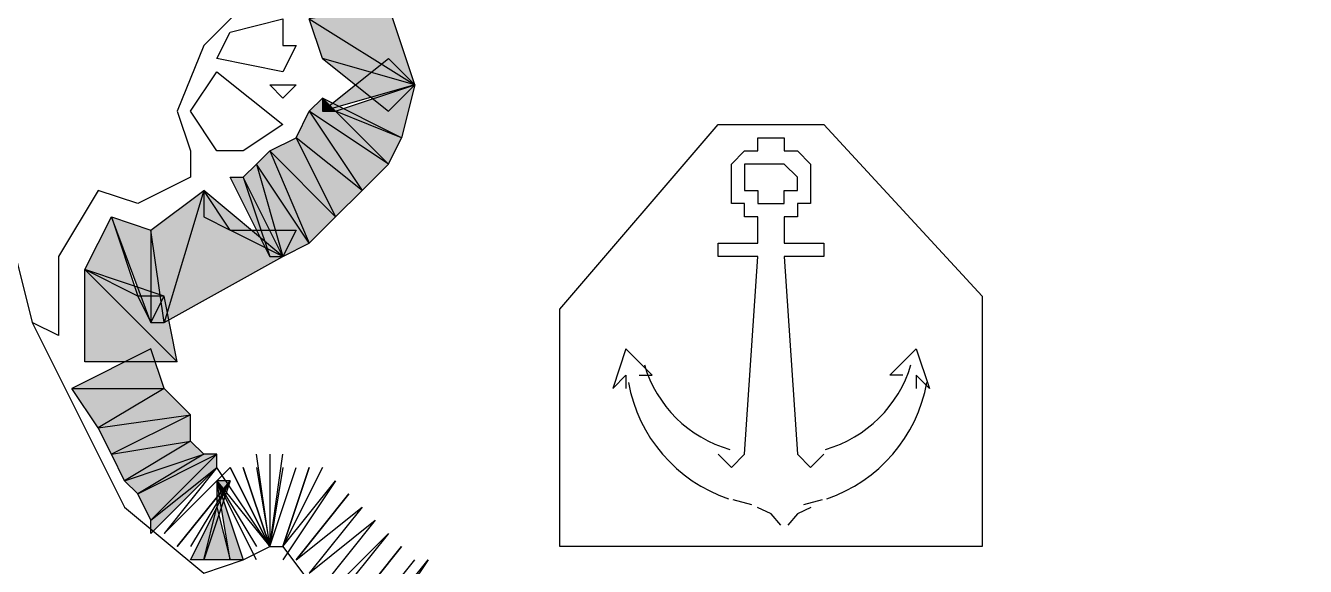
# Model space of a CAD drawing. Header units: millimetres. Extents: x 658 to 813, y 806 to 883.
# Drawn here: x 786.7438 to 787.0387, y 864.003 to 864.1276 of the extents above; entities that cross this region are included whole.
import ezdxf

# ---------------------------------------------------------------- set-up
doc = ezdxf.new("R2010")
doc.units = ezdxf.units.MM
doc.header["$LTSCALE"] = 0.1
doc.linetypes.add('atContinuous2', pattern=[0])
for name, color, linetype in [('BATKAB', 7, 'Continuous'), ('PANTAI', 7, 'Continuous'), ('pantai1', 7, 'Continuous'), ('TEXT', 8, 'Continuous'), ('zat_Mask_solid', 7, 'Continuous')]:
    doc.layers.add(name, color=color, linetype=linetype)

msp = doc.modelspace()

# ---------------------------------------------------------------- hatches: boundary and pattern name
at = {"layer": 'pantai1'}
h = msp.add_hatch(color=7, dxfattribs=at)
h.paths.add_polyline_path([(786.8274164413754, 864.1322067807235), (786.8091761198145, 864.1291667271302), (786.8334965485622, 864.1139664591641)])
h.paths.add_polyline_path([(786.8091761198145, 864.1291667271302), (786.8334965485622, 864.1139664591641), (786.8122161734084, 864.1200465663509)], flags=17)
for points in [[(786.8274164413754, 864.1200465663509), (786.8334965485622, 864.1139664591641), (786.8122161734084, 864.1078863519764)], [(786.8152562270018, 864.1078863519764), (786.8334965485622, 864.1139664591641), (786.8304564949688, 864.1018062447896)], [(786.7909357982537, 864.0805258696358), (786.7848556910669, 864.0896460304151), (786.7848556910669, 864.0835659232292)], [(786.7696554231, 864.065325601668), (786.7574952087259, 864.0714057088547), (786.7635753159127, 864.0835659232292)], [(786.7909357982537, 864.0805258696358), (786.8061360662211, 864.0805258696358), (786.8030960126277, 864.0744457624481)], [(786.7696554231, 864.065325601668), (786.7726954766929, 864.0592454944803), (786.7757355302867, 864.065325601668)], [(786.7726954766929, 864.0531653872944), (786.7544551551321, 864.0440452265142), (786.7757355302867, 864.0440452265142)], [(786.7544551551321, 864.0440452265142), (786.7757355302867, 864.0440452265142), (786.7605352623193, 864.0349250657331)], [(786.7757355302867, 864.0440452265142), (786.7605352623193, 864.0349250657331), (786.7818156374735, 864.0379651193274)], [(786.7909357982537, 864.0227648513595), (786.7848556910669, 864.0045245297982), (786.7818156374735, 864.0045245297982)]]:
    msp.add_hatch(color=7, dxfattribs=at).paths.add_polyline_path(points)
h = msp.add_hatch(color=7, dxfattribs=at)
h.paths.add_polyline_path([(786.797015905441, 864.0957261376028), (786.8030960126277, 864.0744457624481), (786.7939758518471, 864.0926860840085)])
h.paths.add_polyline_path([(786.8030960126277, 864.0744457624481), (786.7939758518471, 864.0926860840085), (786.8000559590344, 864.0744457624481)], flags=17)
h = msp.add_hatch(color=7, dxfattribs=at)
h.paths.add_polyline_path([(786.7848556910669, 864.0896460304151), (786.7757355302867, 864.0592454944803), (786.7726954766929, 864.0805258696358)])
h.paths.add_polyline_path([(786.7757355302867, 864.0592454944803), (786.7726954766929, 864.0805258696358), (786.7726954766929, 864.0592454944803)], flags=17)
h = msp.add_hatch(color=7, dxfattribs=at)
h.paths.add_polyline_path([(786.7757355302867, 864.065325601668), (786.7574952087259, 864.0714057088547), (786.7787755838801, 864.050125333701)], flags=17)
h.paths.add_polyline_path([(786.7574952087259, 864.0714057088547), (786.7787755838801, 864.050125333701), (786.7574952087259, 864.050125333701)], flags=17)
h = msp.add_hatch(color=7, dxfattribs=at)
h.paths.add_polyline_path([(786.7605352623193, 864.0349250657331), (786.7818156374735, 864.0379651193274), (786.7635753159127, 864.0288449585463)])
h.paths.add_polyline_path([(786.7818156374735, 864.0379651193274), (786.7635753159127, 864.0288449585463), (786.7818156374735, 864.0318850121397)], flags=17)
h = msp.add_hatch(color=7, dxfattribs=at)
h.paths.add_polyline_path([(786.7848556910669, 864.0288449585463), (786.7696554231, 864.0197247977652), (786.7878957446603, 864.0288449585463)], flags=16)
h.paths.add_polyline_path([(786.7696554231, 864.0197247977652), (786.7878957446603, 864.0288449585463), (786.7726954766929, 864.0136446905793)])
h.paths.add_polyline_path([(786.7878957446603, 864.0288449585463), (786.7726954766929, 864.0136446905793), (786.7878957446603, 864.0258049049529)], flags=17)
at = {"layer": 'zat_Mask_solid'}
for points in [[(786.8334965485622, 864.1139664591641), (786.8122161734084, 864.1200465663509), (786.8274164413754, 864.1078863519764)], [(786.8122161734084, 864.1109264055698), (786.8274164413754, 864.0957261376028), (786.8091761198145, 864.1078863519764)], [(786.8152562270018, 864.1078863519764), (786.8122161734084, 864.1109264055698), (786.8122161734084, 864.1078863519764)], [(786.8304564949688, 864.1018062447896), (786.8122161734084, 864.1109264055698), (786.8274164413754, 864.0957261376028)], [(786.8091761198145, 864.1078863519764), (786.8213363341886, 864.0896460304151), (786.8061360662211, 864.1018062447896)], [(786.8274164413754, 864.0957261376028), (786.8091761198145, 864.1078863519764), (786.8213363341886, 864.0896460304151)], [(786.8061360662211, 864.1018062447896), (786.8152562270018, 864.0835659232292), (786.8000559590344, 864.0987661911953)], [(786.8213363341886, 864.0896460304151), (786.8061360662211, 864.1018062447896), (786.8152562270018, 864.0835659232292)], [(786.8000559590344, 864.0987661911953), (786.8091761198145, 864.0774858160415), (786.797015905441, 864.0957261376028)], [(786.8152562270018, 864.0835659232292), (786.8000559590344, 864.0987661911953), (786.8091761198145, 864.0774858160415)], [(786.8091761198145, 864.0774858160415), (786.797015905441, 864.0957261376028), (786.8030960126277, 864.0744457624481)], [(786.7939758518471, 864.0926860840085), (786.8000559590344, 864.0744457624481), (786.7909357982537, 864.0926860840085)], [(786.8030960126277, 864.0744457624481), (786.7848556910669, 864.0896460304151), (786.7757355302867, 864.0592454944803)], [(786.7726954766929, 864.0805258696358), (786.7726954766929, 864.0592454944803), (786.7635753159127, 864.0835659232292)], [(786.7635753159127, 864.0288449585463), (786.7818156374735, 864.0318850121397), (786.7666153695061, 864.0227648513595)], [(786.7818156374735, 864.0318850121397), (786.7666153695061, 864.0227648513595), (786.7848556910669, 864.0288449585463)], [(786.7666153695061, 864.0227648513595), (786.7848556910669, 864.0288449585463), (786.7696554231, 864.0197247977652)], [(786.7726954766929, 864.0136446905793), (786.7878957446603, 864.0258049049529), (786.7726954766929, 864.010604636985)], [(786.7878957446603, 864.0166847441718), (786.7909357982537, 864.0227648513595), (786.7878957446603, 864.0227648513595)], [(786.7878957446603, 864.0227648513595), (786.7939758518471, 864.0045245297982), (786.7909357982537, 864.0045245297982)], [(786.7878957446603, 864.0166847441718), (786.7909357982537, 864.0045245297982), (786.7848556910669, 864.0045245297982)]]:
    msp.add_hatch(color=7, dxfattribs=at).paths.add_polyline_path(points)

# ---------------------------------------------------------------- linework, layer by layer
at = {"layer": 'BATKAB', "color": 7}
msp.add_lwpolyline([(786.7331747799778, 864.0866059768217), (786.7362148335717, 864.0866059768217), (786.7392548871651, 864.0835659232292), (786.7453349943519, 864.0592454944803)], dxfattribs=at)
at = {"layer": 'PANTAI', "color": 7}
for points in [[(786.797015905441, 864.135246834317), (786.7848556910669, 864.1230866199443), (786.7787755838801, 864.1078863519764), (786.7818156374735, 864.0987661911953), (786.7818156374735, 864.0926860840085), (786.7696554231, 864.0866059768217), (786.7605352623193, 864.0896460304151), (786.7514151015387, 864.0744457624481), (786.7514151015387, 864.0562054408878), (786.7453349943519, 864.0592454944803)], [(786.8030960126277, 864.1261266735377), (786.8030960126277, 864.1230866199443), (786.8061360662211, 864.1230866199443), (786.8030960126277, 864.1170065127566), (786.7878957446603, 864.1200465663509), (786.7909357982537, 864.1261266735377), (786.8030960126277, 864.1291667271302), (786.8030960126277, 864.1261266735377)], [(786.7878957446603, 864.1170065127566), (786.8030960126277, 864.1048462983821), (786.7939758518471, 864.0987661911953), (786.7878957446603, 864.0987661911953), (786.7818156374735, 864.1078863519764), (786.7878957446603, 864.1170065127566)], [(786.8061360662211, 864.1139664591641), (786.8030960126277, 864.1109264055698), (786.8000559590344, 864.1139664591641), (786.8061360662211, 864.1139664591641)], [(786.7453349943519, 864.0592454944803), (786.7666153695061, 864.0166847441718), (786.7848556910669, 864.0014844762057), (786.7939758518471, 864.0045245297982), (786.8000559590344, 864.0075645833925), (786.8030960126277, 864.0075645833925), (786.8122161734084, 863.995404369019), (786.8304564949688, 863.9832441546445), (786.836536602156, 863.9741239938634), (786.8669371380904, 863.9589237258964), (786.8882175132451, 863.9558836723039), (786.9429384779271, 863.940683404336), (786.9490185851139, 863.940683404336), (786.9854992282355, 863.916362975588), (787.012859710577, 863.9072428148087), (787.0371801393246, 863.9072428148087), (787.0706207288529, 863.916362975588), (787.1010212647873, 863.9042027612135), (787.1375019079089, 863.8798823324663), (787.149662122283, 863.8525218501248), (787.177022604624, 863.8190812605975)]]:
    msp.add_lwpolyline(points, dxfattribs=at)
at = {"layer": 'pantai1', "color": 7, "linetype": 'atContinuous2'}
for p, q in [((786.7757355302867, 864.065325601668), (786.7574952087259, 864.0714057088547)), ((786.7574952087259, 864.0714057088547), (786.7787755838801, 864.050125333701)), ((786.7574952087259, 864.0714057088547), (786.7787755838801, 864.050125333701)), ((786.7574952087259, 864.050125333701), (786.7574952087259, 864.0714057088547)), ((786.7787755838801, 864.050125333701), (786.7757355302867, 864.065325601668)), ((786.7787755838801, 864.050125333701), (786.7574952087259, 864.050125333701))]:
    msp.add_line(p, q, dxfattribs=at)
at = {"layer": 'pantai1', "color": 7}
for points in [[(786.8274164413754, 864.1322067807235), (786.8091761198145, 864.1291667271302), (786.8334965485622, 864.1139664591641), (786.8274164413754, 864.1322067807235)], [(786.8091761198145, 864.1291667271302), (786.8334965485622, 864.1139664591641), (786.8122161734084, 864.1200465663509), (786.8091761198145, 864.1291667271302)], [(786.8274164413754, 864.1200465663509), (786.8334965485622, 864.1139664591641), (786.8122161734084, 864.1078863519764), (786.8274164413754, 864.1200465663509)], [(786.8334965485622, 864.1139664591641), (786.8122161734084, 864.1200465663509), (786.8274164413754, 864.1078863519764), (786.8334965485622, 864.1139664591641)], [(786.8152562270018, 864.1078863519764), (786.8334965485622, 864.1139664591641), (786.8304564949688, 864.1018062447896), (786.8152562270018, 864.1078863519764)], [(786.8122161734084, 864.1109264055698), (786.8274164413754, 864.0957261376028), (786.8091761198145, 864.1078863519764), (786.8122161734084, 864.1109264055698)], [(786.8152562270018, 864.1078863519764), (786.8122161734084, 864.1109264055698), (786.8122161734084, 864.1078863519764), (786.8152562270018, 864.1078863519764)], [(786.8304564949688, 864.1018062447896), (786.8122161734084, 864.1109264055698), (786.8274164413754, 864.0957261376028), (786.8304564949688, 864.1018062447896)], [(786.8091761198145, 864.1078863519764), (786.8213363341886, 864.0896460304151), (786.8061360662211, 864.1018062447896), (786.8091761198145, 864.1078863519764)], [(786.8274164413754, 864.0957261376028), (786.8091761198145, 864.1078863519764), (786.8213363341886, 864.0896460304151), (786.8274164413754, 864.0957261376028)], [(786.8061360662211, 864.1018062447896), (786.8152562270018, 864.0835659232292), (786.8000559590344, 864.0987661911953), (786.8061360662211, 864.1018062447896)], [(786.8213363341886, 864.0896460304151), (786.8061360662211, 864.1018062447896), (786.8152562270018, 864.0835659232292), (786.8213363341886, 864.0896460304151)], [(786.8000559590344, 864.0987661911953), (786.8091761198145, 864.0774858160415), (786.797015905441, 864.0957261376028), (786.8000559590344, 864.0987661911953)], [(786.8152562270018, 864.0835659232292), (786.8000559590344, 864.0987661911953), (786.8091761198145, 864.0774858160415), (786.8152562270018, 864.0835659232292)], [(786.797015905441, 864.0957261376028), (786.8030960126277, 864.0744457624481), (786.7939758518471, 864.0926860840085), (786.797015905441, 864.0957261376028)], [(786.8091761198145, 864.0774858160415), (786.797015905441, 864.0957261376028), (786.8030960126277, 864.0744457624481), (786.8091761198145, 864.0774858160415)], [(786.7939758518471, 864.0926860840085), (786.8000559590344, 864.0744457624481), (786.7909357982537, 864.0926860840085), (786.7939758518471, 864.0926860840085)], [(786.8030960126277, 864.0744457624481), (786.7939758518471, 864.0926860840085), (786.8000559590344, 864.0744457624481), (786.8030960126277, 864.0744457624481)], [(786.7848556910669, 864.0896460304151), (786.7757355302867, 864.0592454944803), (786.7726954766929, 864.0805258696358), (786.7848556910669, 864.0896460304151)], [(786.8030960126277, 864.0744457624481), (786.7848556910669, 864.0896460304151), (786.7757355302867, 864.0592454944803), (786.8030960126277, 864.0744457624481)], [(786.7909357982537, 864.0805258696358), (786.7848556910669, 864.0896460304151), (786.7848556910669, 864.0835659232292), (786.7909357982537, 864.0805258696358)], [(786.7696554231, 864.065325601668), (786.7574952087259, 864.0714057088547), (786.7635753159127, 864.0835659232292), (786.7696554231, 864.065325601668)], [(786.7726954766929, 864.0805258696358), (786.7726954766929, 864.0592454944803), (786.7635753159127, 864.0835659232292), (786.7726954766929, 864.0805258696358)], [(786.7757355302867, 864.0592454944803), (786.7726954766929, 864.0805258696358), (786.7726954766929, 864.0592454944803), (786.7757355302867, 864.0592454944803)], [(786.7909357982537, 864.0805258696358), (786.8061360662211, 864.0805258696358), (786.8030960126277, 864.0744457624481), (786.7909357982537, 864.0805258696358)], [(786.7696554231, 864.065325601668), (786.7726954766929, 864.0592454944803), (786.7757355302867, 864.065325601668), (786.7696554231, 864.065325601668)], [(786.7726954766929, 864.0531653872944), (786.7544551551321, 864.0440452265142), (786.7757355302867, 864.0440452265142), (786.7726954766929, 864.0531653872944)], [(786.7544551551321, 864.0440452265142), (786.7757355302867, 864.0440452265142), (786.7605352623193, 864.0349250657331), (786.7544551551321, 864.0440452265142)], [(786.7757355302867, 864.0440452265142), (786.7605352623193, 864.0349250657331), (786.7818156374735, 864.0379651193274), (786.7757355302867, 864.0440452265142)], [(786.7605352623193, 864.0349250657331), (786.7818156374735, 864.0379651193274), (786.7635753159127, 864.0288449585463), (786.7605352623193, 864.0349250657331)], [(786.7818156374735, 864.0379651193274), (786.7635753159127, 864.0288449585463), (786.7818156374735, 864.0318850121397), (786.7818156374735, 864.0379651193274)], [(786.7635753159127, 864.0288449585463), (786.7818156374735, 864.0318850121397), (786.7666153695061, 864.0227648513595), (786.7635753159127, 864.0288449585463)], [(786.7818156374735, 864.0318850121397), (786.7666153695061, 864.0227648513595), (786.7848556910669, 864.0288449585463), (786.7818156374735, 864.0318850121397)], [(786.7666153695061, 864.0227648513595), (786.7848556910669, 864.0288449585463), (786.7696554231, 864.0197247977652), (786.7666153695061, 864.0227648513595)], [(786.7848556910669, 864.0288449585463), (786.7696554231, 864.0197247977652), (786.7878957446603, 864.0288449585463), (786.7848556910669, 864.0288449585463)], [(786.7696554231, 864.0197247977652), (786.7878957446603, 864.0288449585463), (786.7726954766929, 864.0136446905793), (786.7696554231, 864.0197247977652)], [(786.7878957446603, 864.0288449585463), (786.7726954766929, 864.0136446905793), (786.7878957446603, 864.0258049049529), (786.7878957446603, 864.0288449585463)], [(786.797015905441, 864.0258049049529), (786.8000559590344, 864.0075645833925), (786.797015905441, 864.0288449585463)], [(786.8000559590344, 864.0288449585463), (786.8000559590344, 864.0075645833925), (786.8030960126277, 864.0288449585463)], [(786.7726954766929, 864.0136446905793), (786.7878957446603, 864.0258049049529), (786.7726954766929, 864.010604636985), (786.7726954766929, 864.0136446905793)], [(786.7878957446603, 864.0258049049529), (786.7757355302867, 864.010604636985), (786.7909357982537, 864.0258049049529)], [(786.7878957446603, 864.0227648513595), (786.8000559590344, 864.0075645833925), (786.7878957446603, 864.0258049049529)], [(786.7909357982537, 864.0258049049529), (786.8000559590344, 864.0075645833925), (786.7909357982537, 864.0258049049529)], [(786.7939758518471, 864.0258049049529), (786.8000559590344, 864.0075645833925), (786.7939758518471, 864.0258049049529)], [(786.8030960126277, 864.0258049049529), (786.8000559590344, 864.0075645833925), (786.8061360662211, 864.0258049049529)], [(786.8091761198145, 864.0258049049529), (786.8030960126277, 864.0075645833925), (786.8091761198145, 864.0258049049529)], [(786.8122161734084, 864.0258049049529), (786.8030960126277, 864.0075645833925), (786.8152562270018, 864.0227648513595), (786.8030960126277, 864.0045245297982)], [(786.7909357982537, 864.0227648513595), (786.7787755838801, 864.0075645833925), (786.7909357982537, 864.0227648513595), (786.7818156374735, 864.0075645833925)], [(786.7909357982537, 864.0227648513595), (786.7848556910669, 864.0045245297982), (786.7818156374735, 864.0045245297982), (786.7909357982537, 864.0227648513595)], [(786.7878957446603, 864.0166847441718), (786.7909357982537, 864.0227648513595), (786.7878957446603, 864.0227648513595), (786.7878957446603, 864.0166847441718)], [(786.7878957446603, 864.0227648513595), (786.7939758518471, 864.0045245297982), (786.7909357982537, 864.0045245297982), (786.7878957446603, 864.0227648513595)], [(786.797015905441, 864.0045245297982), (786.7878957446603, 864.0227648513595), (786.797015905441, 864.0075645833925)], [(786.8061360662211, 864.0045245297982), (786.8182962805952, 864.0197247977652), (786.8061360662211, 864.0045245297982), (786.8213363341886, 864.0166847441718), (786.8091761198145, 864.0014844762057), (786.824376387782, 864.0136446905793), (786.8122161734084, 863.9984444226114)], [(786.7878957446603, 864.0166847441718), (786.7909357982537, 864.0045245297982), (786.7848556910669, 864.0045245297982), (786.7878957446603, 864.0166847441718)], [(786.8122161734084, 863.995404369019), (786.8274164413754, 864.010604636985), (786.8152562270018, 863.995404369019)], [(786.8182962805952, 863.9923643154247), (786.8304564949688, 864.0075645833925), (786.8182962805952, 863.9923643154247)], [(786.8213363341886, 863.9893242618313), (786.8334965485622, 864.0045245297982)], [(786.824376387782, 863.9893242618313), (786.836536602156, 864.0045245297982), (786.824376387782, 863.986284208237)]]:
    msp.add_lwpolyline(points, dxfattribs=at)
at = {"layer": 'TEXT', "color": 7}
for points in [[(786.8669371380904, 864.0622855480746), (786.903417781212, 864.1048462983821), (786.9277382099601, 864.1048462983821), (786.9642188530813, 864.065325601668), (786.9642188530813, 864.0075645833925), (786.8669371380904, 864.0075645833925), (786.8669371380904, 864.0622855480746)], [(786.903417781212, 864.0288449585463), (786.9064578348055, 864.0258049049529), (786.9094978883988, 864.0288449585463), (786.9125379419922, 864.0744457624481), (786.903417781212, 864.0744457624481), (786.903417781212, 864.0774858160415), (786.9125379419922, 864.0774858160415), (786.9125379419922, 864.0835659232292), (786.9094978883988, 864.0835659232292), (786.9094978883988, 864.0866059768217), (786.9064578348055, 864.0866059768217), (786.9064578348055, 864.0896460304151), (786.9064578348055, 864.0926860840085), (786.9064578348055, 864.0957261376028), (786.9094978883988, 864.0987661911953), (786.9125379419922, 864.0987661911953), (786.9125379419922, 864.1018062447896), (786.9155779955861, 864.1018062447896), (786.9186180491795, 864.1018062447896), (786.9186180491795, 864.0987661911953), (786.9216581027729, 864.0987661911953), (786.9246981563663, 864.0957261376028), (786.9246981563663, 864.0926860840085), (786.9246981563663, 864.0896460304151), (786.9246981563663, 864.0866059768217), (786.9216581027729, 864.0866059768217), (786.9216581027729, 864.0835659232292), (786.9186180491795, 864.0835659232292)], [(786.9216581027729, 864.0926860840085), (786.9186180491795, 864.0957261376028), (786.9155779955861, 864.0957261376028), (786.9125379419922, 864.0957261376028), (786.9094978883988, 864.0957261376028), (786.9094978883988, 864.0926860840085), (786.9094978883988, 864.0896460304151), (786.9125379419922, 864.0896460304151), (786.9125379419922, 864.0866059768217), (786.9155779955861, 864.0866059768217), (786.9186180491795, 864.0866059768217), (786.9186180491795, 864.0896460304151), (786.9216581027729, 864.0896460304151), (786.9216581027729, 864.0926860840085)], [(786.9186180491795, 864.0835659232292), (786.9186180491795, 864.0774858160415), (786.9277382099601, 864.0774858160415), (786.9277382099601, 864.0744457624481), (786.9186180491795, 864.0744457624481), (786.9216581027729, 864.0288449585463), (786.9246981563663, 864.0258049049529), (786.9277382099601, 864.0288449585463)], [(786.8851774596512, 864.0470852801067), (786.8882175132451, 864.0470852801067), (786.8821374060578, 864.0531653872944), (786.8790973524644, 864.0440452265142), (786.8821374060578, 864.0470852801067), (786.8821374060578, 864.0440452265142)], [(786.9459785315205, 864.0470852801067), (786.9429384779271, 864.0470852801067), (786.9490185851139, 864.0531653872944), (786.9520586387073, 864.0440452265142), (786.9490185851139, 864.0470852801067), (786.9490185851139, 864.0440452265142)], [(786.9067573408854, 864.0184060833175), (786.91104481967, 864.0172639351835)], [(786.9231512250956, 864.0172639351835), (786.9274387038797, 864.0184060833175)], [(786.9178012779805, 864.0125121186123), (786.9155981017404, 864.0151495779095), (786.912458444591, 864.016546968944)], [(786.9247769545557, 864.0165468473418), (786.9216374228083, 864.0151491523014), (786.9194344859727, 864.0125114802016)]]:
    msp.add_lwpolyline(points, dxfattribs=at)
at = {"layer": 'TEXT', "color": 7, "linetype": 'atContinuous2'}
for centre, radius, start, end in [((786.9140549496799, 864.0577236123621), 0.02887707778386656, 196.6479783340481, 253.9646635625398), ((786.9201398881785, 864.0577224512057), 0.02887710122413671, 286.0382620396022, 343.3549026592738), ((786.91709366292, 864.0516405998845), 0.03495548421515106, 190.3097707458291, 251.1022242668666), ((786.9171034215121, 864.051641764437), 0.03495546069227142, 288.8955329491315, 349.688033929076)]:
    msp.add_arc(centre, radius, start, end, dxfattribs=at)

doc.saveas('drawing.dxf')
